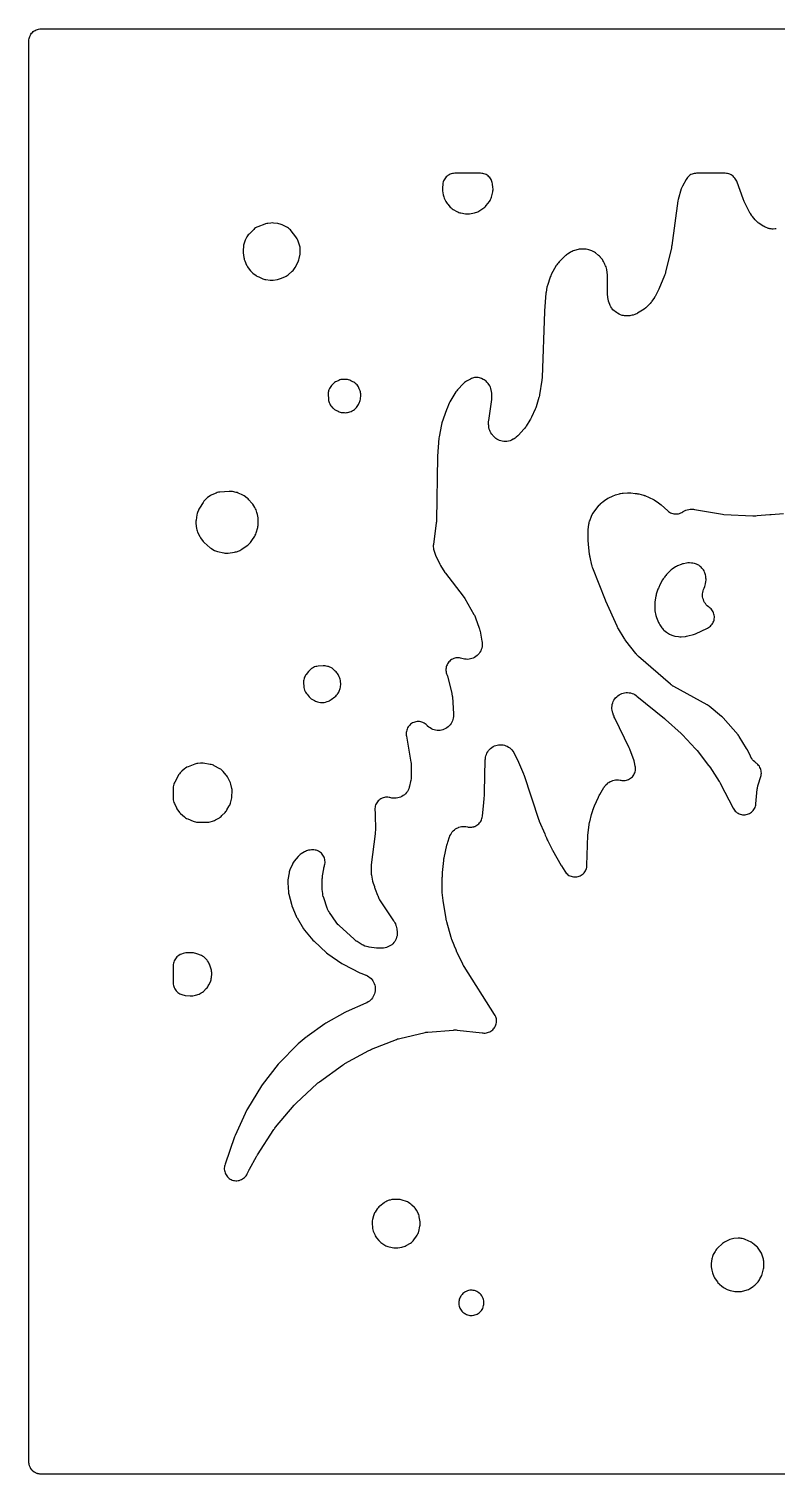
# Model space of a CAD drawing. Header units: millimetres. Extents: x 0 to 300, y 0 to 300.
# Drawn here: x -0.1 to 155.1, y -0.1 to 300.1 of the extents above; entities that cross this region are included whole.
import ezdxf

# ---------------------------------------------------------------- set-up
doc = ezdxf.new("R2010")
doc.units = ezdxf.units.MM
doc.layers.add('CUT', color=7, linetype='CONTINUOUS')

msp = doc.modelspace()

# ---------------------------------------------------------------- linework, layer by layer
at = {"layer": 'CUT'}
for points in [[(297.073, -0.15), (3, -0.15), (2.4114, -0.15), (2.2197, -0.1406), (2.1053, -0.135), (1.9757, -0.1157), (1.8629, -0.099), (1.8445, -0.0944), (1.826, -0.0898), (1.7984, -0.0829), (1.7352, -0.067), (1.6252, -0.0395), (1.5507, -0.0128), (1.5233, -0.003), (1.521, -0.0022), (1.5006, 0.0051), (1.3944, 0.0431), (1.274, 0.1), (1.1729, 0.1479), (1.0578, 0.2169), (0.9627, 0.2738), (0.854, 0.3545), (0.7659, 0.4198), (0.7654, 0.4203), (0.7595, 0.4257), (0.7528, 0.4317), (0.6645, 0.5118), (0.5844, 0.5844), (0.4983, 0.6793), (0.4922, 0.6861), (0.4912, 0.6872), (0.4911, 0.6873), (0.4198, 0.7659), (0.3582, 0.849), (0.3502, 0.8598), (0.3375, 0.8769), (0.3356, 0.8795), (0.2738, 0.9627), (0.2686, 0.9715), (0.2486, 1.0048), (0.2285, 1.0384), (0.1994, 1.087), (0.1479, 1.1729), (0.0838, 1.3083), (0.0431, 1.3944), (-0.01, 1.5428), (-0.0395, 1.6252), (-0.0812, 1.7916), (-0.099, 1.8629), (-0.129, 2.065), (-0.135, 2.1053), (-0.15, 2.4114), (-0.15, 297.5872), (-0.135, 297.8933), (-0.099, 298.1357), (-0.0395, 298.3734), (0.0431, 298.6041), (0.1479, 298.8256), (0.2738, 299.0358), (0.4198, 299.2326), (0.5844, 299.4142), (0.7659, 299.5787), (0.9627, 299.7247), (1.1729, 299.8507), (1.3944, 299.9554), (1.6252, 300.038), (1.8629, 300.0975), (2.1053, 300.1335), (2.4114, 300.1485), (297.5886, 300.1485)], [(155.1619, 258.5888), (154.9691, 258.5784), (154.5239, 258.5658), (154.3691, 258.5646), (154.3414, 258.565), (154.1286, 258.5765), (153.8917, 258.6159), (153.8604, 258.6226), (153.6862, 258.6646), (153.5401, 258.7034), (153.3238, 258.7681), (153.2856, 258.7807), (152.8666, 258.9484), (152.8302, 258.9656), (152.629, 259.068), (152.504, 259.1365), (152.4641, 259.162), (151.5502, 259.7774), (151.4093, 259.8771), (151.3845, 259.8955), (151.3583, 259.9169), (151.177, 260.0668), (151.1029, 260.1314), (150.9126, 260.3183), (150.8917, 260.341), (150.7772, 260.4701), (150.1995, 261.1531), (150.1303, 261.2398), (150.0118, 261.3967), (149.9914, 261.4253), (149.7798, 261.7565), (149.7625, 261.7871), (149.67, 261.9606), (148.5186, 264.2645), (148.4247, 264.4672), (148.3651, 264.6066), (148.2835, 264.8146), (147.0364, 268.2925), (146.9424, 268.5189), (146.8267, 268.7351), (146.6904, 268.9389), (146.542, 269.1387), (146.3772, 269.3383), (146.1926, 269.5197), (145.9903, 269.6811), (145.7723, 269.8207), (145.5411, 269.937), (145.2991, 270.0288), (145.0489, 270.0951), (144.7932, 270.1351), (144.5347, 270.1485), (144.382, 270.1485), (138.6653, 270.1485), (138.605, 270.1485), (138.3636, 270.1368), (138.1244, 270.1019), (137.8897, 270.044), (137.6617, 269.9637), (137.4425, 269.8618), (137.2342, 269.7392), (137.0387, 269.5971), (136.8579, 269.4367), (136.6934, 269.2596), (136.5467, 269.0675), (136.4193, 268.8621), (135.6515, 267.4793), (135.5266, 267.2201), (135.4322, 266.9482), (134.8028, 264.7304), (134.7317, 264.392), (133.4431, 255.118), (133.4153, 254.9475), (133.3939, 254.8322), (133.3583, 254.6631), (132.1698, 249.5916), (132.1298, 249.4362), (132.1221, 249.4085), (132.0225, 249.1036), (132.0124, 249.0767), (131.9529, 248.9277), (130.7409, 246.0719), (130.0475, 244.7122), (129.9684, 244.564), (129.9694, 244.5635), (129.8773, 244.3782), (129.8683, 244.3548), (129.3061, 243.5414), (129.205, 243.4021), (129.1864, 243.3776), (128.9657, 243.1137), (128.9449, 243.0911), (128.8257, 242.967), (128.1202, 242.2657), (128.0076, 242.1583), (127.9871, 242.1395), (127.7682, 241.9554), (127.5349, 241.79), (127.5115, 241.7748), (127.3792, 241.693), (126.3319, 241.0744), (126.1564, 240.977), (126.1246, 240.9604), (125.9257, 240.87), (125.7796, 240.8068), (125.7529, 240.796), (125.4387, 240.6921), (125.4042, 240.6827), (125.2092, 240.6351), (124.9085, 240.5703), (124.7157, 240.534), (124.6811, 240.5284), (124.5914, 240.5187), (124.4676, 240.5116), (124.1621, 240.5011), (123.9884, 240.4992), (123.9573, 240.4996), (123.7904, 240.5094), (123.6354, 240.5252), (123.6008, 240.5305), (123.4078, 240.5657), (123.3774, 240.572), (123.1826, 240.6182), (123.1481, 240.6274), (122.7981, 240.7407), (122.4916, 240.8774), (122.1736, 241.0623), (122.1437, 241.0818), (121.9792, 241.196), (121.6836, 241.413), (121.526, 241.5354), (121.4984, 241.5579), (121.2275, 241.8052), (121.0915, 241.9589), (120.9616, 242.1302), (120.808, 242.3776), (120.6654, 242.6632), (120.6528, 242.6916), (120.5862, 242.852), (120.3048, 243.5765), (120.2925, 243.6329), (120.1619, 244.3216), (120.1334, 244.494), (120.129, 244.525), (120.0961, 244.8729), (120.0946, 244.9041), (120.0904, 245.0788), (120.0871, 248.6656), (120.0695, 248.959), (119.9257, 250.1657), (119.8786, 250.4348), (119.8024, 250.6972), (119.6981, 250.9497), (119.5668, 251.1893), (119.4524, 251.3734), (119.2606, 251.7995), (119.1532, 252.0106), (119.0264, 252.2106), (118.8813, 252.3977), (118.719, 252.5703), (118.6603, 252.627), (118.6121, 252.6956), (118.425, 252.9067), (118.2153, 253.0954), (117.5951, 253.593), (117.3661, 253.7565), (117.1201, 253.8932), (116.8604, 254.0014), (116.1964, 254.235), (115.9366, 254.3109), (115.6701, 254.3583), (115.4001, 254.3766), (114.6737, 254.3863), (114.4455, 254.379), (114.2189, 254.3508), (113.9959, 254.3021), (113.2142, 254.0936), (112.9853, 254.0206), (112.7645, 253.926), (112.5583, 253.8131), (112.5316, 253.8022), (112.3039, 253.6801), (111.7518, 253.3464), (111.5747, 253.2288), (111.4082, 253.0965), (111.3969, 253.0859), (111.3502, 253.0533), (111.1273, 252.8545), (110.1634, 251.8853), (110.0217, 251.7303), (109.8935, 251.5639), (109.8734, 251.5327), (109.8409, 251.4993), (109.6939, 251.3344), (109.5621, 251.1571), (109.4465, 250.9689), (108.4014, 249.0862), (108.2893, 248.8574), (108.207, 248.6345), (108.1652, 248.5282), (107.6088, 246.8601), (107.5558, 246.6784), (107.5166, 246.4934), (107.3347, 245.437), (107.3073, 245.2223), (107.0002, 241.5727), (106.9983, 241.5495), (106.998, 241.5453), (106.9926, 241.4473), (106.5077, 227.7329), (106.493, 227.5081), (106.4784, 227.3559), (106.4502, 227.1323), (105.9806, 224.1373), (105.9567, 224.001), (105.9519, 223.9766), (105.889, 223.7071), (105.8825, 223.6832), (105.8436, 223.5503), (105.2492, 221.6501), (105.1779, 221.4435), (105.1254, 221.3047), (105.0422, 221.1026), (104.3054, 219.4517), (104.1938, 219.2229), (104.1128, 219.0702), (103.9859, 218.8494), (103.195, 217.5754), (103.0985, 217.428), (103.0807, 217.402), (102.8677, 217.1215), (102.8475, 217.0974), (102.7313, 216.9649), (101.621, 215.7576), (101.4655, 215.5984), (101.437, 215.5708), (101.0993, 215.2814), (101.0677, 215.2574), (100.8865, 215.1282), (100.6962, 215.0009), (100.5278, 214.8945), (100.4972, 214.8763), (100.1731, 214.7061), (99.8626, 214.5831), (99.5408, 214.4937), (99.1898, 214.4354), (98.8393, 214.4139), (98.5278, 214.4254), (98.2311, 214.4648), (97.9396, 214.5321), (97.6558, 214.6269), (97.3823, 214.7482), (97.1215, 214.895), (96.8759, 215.0659), (96.6476, 215.2594), (96.4187, 215.4942), (96.3975, 215.5181), (96.2824, 215.6544), (96.1669, 215.7981), (96.063, 215.9334), (96.045, 215.958), (95.8714, 216.2193), (95.7353, 216.4711), (95.6227, 216.7342), (95.5345, 217.0065), (95.4654, 217.3124), (95.46, 217.3425), (95.4338, 217.5111), (95.3995, 217.7711), (95.3808, 217.9425), (95.3782, 217.9732), (95.3657, 218.2897), (95.3824, 218.6061), (95.3854, 218.6368), (95.4063, 218.8078), (96.036, 223.1362), (96.062, 223.4951), (96.0623, 224.1735), (96.0441, 224.4753), (95.9897, 224.7728), (95.8268, 225.4335), (95.7456, 225.6987), (95.6355, 225.9534), (95.4978, 226.1942), (95.4509, 226.2666), (95.322, 226.4476), (95.1774, 226.6164), (95.0185, 226.7717), (94.8461, 226.9257), (94.6568, 227.079), (94.4535, 227.2131), (94.2381, 227.3268), (93.9276, 227.4718), (93.6999, 227.5648), (93.4642, 227.6349), (93.2228, 227.6816), (92.9779, 227.7043), (92.732, 227.7029), (92.7085, 227.7016), (92.4863, 227.6793), (92.2671, 227.6374), (92.0524, 227.576), (91.8441, 227.4958), (91.6438, 227.3972), (90.7842, 226.9257), (90.5699, 226.7937), (90.3699, 226.6408), (90.1864, 226.4685), (88.9324, 225.1672), (88.7504, 224.9559), (88.5931, 224.7257), (87.3609, 222.687), (87.2057, 222.3857), (86.6728, 221.153), (86.6583, 221.1187), (86.6557, 221.1124), (86.6002, 220.9658), (85.6731, 218.2621), (85.5864, 217.9414), (85.0801, 215.4095), (85.037, 215.0847), (84.7896, 211.3556), (84.7882, 211.3322), (84.7879, 211.328), (84.7843, 211.2295), (84.5552, 198.0797), (84.5447, 197.8569), (84.5331, 197.7059), (84.5093, 197.484), (83.8978, 193.0294), (83.8761, 192.7772), (83.8801, 192.524), (83.9096, 192.2726), (83.9644, 192.0254), (84.1811, 191.2387), (84.2483, 191.0306), (84.3335, 190.8293), (85.2359, 188.9312), (85.3867, 188.659), (86.308, 187.2164), (86.4287, 187.0439), (90.0708, 182.2787), (90.2033, 182.094), (90.2894, 181.966), (90.4105, 181.7735), (92.3386, 178.4927), (92.4245, 178.3383), (92.4392, 178.3104), (92.5887, 177.9905), (92.6007, 177.9613), (92.664, 177.7964), (93.4476, 175.6012), (93.495, 175.4597), (93.5029, 175.4342), (93.5806, 175.1462), (93.5865, 175.1201), (93.6167, 174.974), (93.9917, 172.9556), (94.021, 172.7733), (94.0254, 172.7406), (94.0543, 172.4026), (94.0502, 172.0931), (94.0157, 171.7855), (93.9511, 171.4828), (93.8571, 171.1879), (93.7346, 170.9036), (93.5846, 170.6328), (93.4089, 170.3781), (93.2089, 170.1418), (92.9866, 169.9264), (92.7443, 169.7338), (92.4841, 169.566), (92.2088, 169.4246), (91.9209, 169.311), (91.6232, 169.2262), (91.3186, 169.1711), (91.0101, 169.1462), (90.7006, 169.1517), (90.3932, 169.1876), (90.0908, 169.2536), (89.7857, 169.3525), (89.5525, 169.4158), (89.3143, 169.4562), (89.0733, 169.4735), (88.8317, 169.4674), (88.5919, 169.4381), (88.356, 169.3857), (88.1263, 169.3108), (87.9049, 169.2141), (87.6938, 169.0965), (87.4951, 168.959), (87.3106, 168.803), (87.142, 168.6299), (86.9909, 168.4413), (86.8588, 168.2391), (86.7467, 168.025), (86.6559, 167.8011), (86.5871, 167.5695), (86.5409, 167.3323), (86.5179, 167.0918), (86.5182, 166.8501), (86.5419, 166.6097), (86.5886, 166.3726), (86.658, 166.1412), (86.7543, 165.8689), (86.7628, 165.8409), (86.8071, 165.6833), (87.7257, 162.1213), (87.7654, 161.9512), (87.7717, 161.9206), (87.8271, 161.5758), (87.8306, 161.5447), (87.8462, 161.3707), (88.0815, 157.8119), (88.0891, 157.6273), (88.0897, 157.5943), (88.0786, 157.2548), (88.0381, 156.9476), (87.9676, 156.6459), (87.8677, 156.3526), (87.7394, 156.0706), (87.584, 155.8025), (87.403, 155.5511), (87.1981, 155.3187), (86.9713, 155.1075), (86.7249, 154.9197), (86.4611, 154.7571), (86.1827, 154.6212), (85.8922, 154.5134), (85.5925, 154.4347), (85.2866, 154.3858), (84.9773, 154.3673), (84.6677, 154.3794), (84.3607, 154.4218), (84.0595, 154.4943), (83.7668, 154.596), (83.4856, 154.726), (83.2185, 154.8831), (82.9682, 155.0657), (82.7149, 155.2919), (82.6913, 155.3151), (82.559, 155.4521), (82.3778, 155.6219), (82.1807, 155.7729), (81.9696, 155.9036), (81.7466, 156.0127), (81.5139, 156.0992), (81.2737, 156.1621), (81.0285, 156.2009), (80.7806, 156.2152), (80.5326, 156.2048), (80.2868, 156.1699), (80.0456, 156.1108), (79.8115, 156.028), (79.5868, 155.9225), (79.3737, 155.7952), (79.1742, 155.6473), (78.9904, 155.4804), (78.8241, 155.2961), (78.6768, 155.0962), (78.5501, 154.8827), (78.4452, 154.6577), (78.3632, 154.4233), (78.3048, 154.182), (78.2706, 153.9361), (78.2612, 153.8299), (78.2514, 153.6103), (78.261, 153.3906), (78.2898, 153.1727), (79.2443, 147.789), (79.2706, 147.6177), (79.2746, 147.5869), (79.3033, 147.2416), (79.3045, 147.2107), (79.3069, 147.0374), (79.2845, 144.6576), (79.2768, 144.4514), (79.2745, 144.4147), (79.2253, 144.0053), (79.219, 143.9691), (79.1776, 143.767), (78.9502, 142.7935), (78.9037, 142.6146), (78.8946, 142.5829), (78.7852, 142.2613), (78.6569, 141.9792), (78.5016, 141.7111), (78.3206, 141.4596), (78.1157, 141.2271), (77.8889, 141.0159), (77.6425, 140.8281), (77.3787, 140.6654), (77.1003, 140.5295), (76.8098, 140.4216), (76.5101, 140.3429), (76.2041, 140.294), (75.8947, 140.2755), (75.5851, 140.2875), (75.2781, 140.3299), (74.888, 140.4237), (74.8879, 140.4235), (74.7096, 140.4662), (74.4625, 140.4999), (74.2133, 140.5088), (73.9644, 140.4929), (73.7184, 140.4522), (73.4776, 140.3872), (73.2445, 140.2986), (73.0214, 140.1871), (72.8105, 140.054), (72.6139, 139.9006), (72.4336, 139.7283), (72.2714, 139.5389), (72.1288, 139.3343), (72.0073, 139.1165), (71.9081, 138.8877), (71.8322, 138.6501), (71.7804, 138.4062), (71.7531, 138.1583), (71.7507, 137.909), (71.7731, 137.6606), (71.7926, 137.5218), (71.7957, 137.4965), (71.8192, 137.2133), (71.8204, 137.1879), (71.8241, 137.0459), (71.8492, 133.5788), (71.8427, 133.3307), (71.8328, 133.1625), (71.81, 132.9154), (70.9952, 126.4416), (70.976, 126.0909), (70.9971, 124.7244), (71.009, 124.5156), (71.0384, 124.3085), (71.2701, 123.0554), (71.3212, 122.8351), (71.392, 122.6204), (71.6559, 121.9273), (71.696, 121.762), (71.7462, 121.5843), (71.8094, 121.4109), (72.3232, 120.1466), (72.3726, 120.0446), (72.5909, 119.4712), (72.7089, 119.208), (72.8565, 118.9601), (75.6521, 114.8268), (75.7399, 114.6908), (75.7551, 114.6661), (75.9, 114.4061), (76.0112, 114.1583), (76.1092, 113.8772), (76.1176, 113.8495), (76.1609, 113.6935), (76.2953, 113.1654), (76.3366, 112.9847), (76.3431, 112.9522), (76.3942, 112.6154), (76.4102, 112.3051), (76.3955, 111.9946), (76.3502, 111.6872), (76.2748, 111.3857), (76.17, 111.0932), (76.0368, 110.8124), (75.8766, 110.5461), (75.6909, 110.2969), (75.4815, 110.0673), (75.2504, 109.8595), (75, 109.6755), (74.7326, 109.5171), (74.4509, 109.3858), (74.1576, 109.2831), (73.8557, 109.2097), (73.5183, 109.1624), (73.4853, 109.1594), (73.3004, 109.1474), (72.7991, 109.1271), (72.643, 109.124), (72.6151, 109.124), (72.3033, 109.1373), (72.2755, 109.1397), (72.1202, 109.1561), (70.5622, 109.3535), (70.3669, 109.3834), (70.3322, 109.3897), (69.9788, 109.473), (69.6662, 109.5824), (69.3381, 109.7378), (69.3071, 109.7545), (69.1357, 109.8529), (68.0645, 110.5061), (67.9122, 110.604), (67.8855, 110.6222), (67.5961, 110.8394), (67.5712, 110.8601), (67.4348, 110.979), (64.3165, 113.8298), (64.1663, 113.9751), (64.1403, 114.0017), (63.8653, 114.316), (63.8424, 114.3454), (63.7184, 114.5136), (62.3203, 116.5257), (62.2265, 116.6675), (62.2103, 116.6932), (62.0559, 116.965), (61.9268, 117.2496), (61.9155, 117.2779), (61.856, 117.4371), (61.1081, 119.5842), (61.0441, 119.7861), (61.0338, 119.8224), (60.9405, 120.2353), (60.9342, 120.2725), (60.9052, 120.4823), (60.811, 121.3417), (60.7917, 121.5981), (60.7847, 121.7724), (60.783, 122.0296), (60.8248, 123.5231), (60.8397, 123.7683), (60.8553, 123.9343), (60.8862, 124.178), (61.115, 125.6046), (61.161, 125.8422), (61.1975, 126.0024), (61.2587, 126.2366), (61.2933, 126.3533), (61.3521, 126.5951), (61.3865, 126.8415), (61.3962, 127.0901), (61.3812, 127.3385), (61.3416, 127.5842), (61.2778, 127.8247), (61.1903, 128.0576), (61.0802, 128.2808), (60.9484, 128.4918), (60.7962, 128.6887), (60.6253, 128.8695), (60.4372, 129.0325), (60.2339, 129.1759), (60.0173, 129.2984), (59.7896, 129.3987), (59.553, 129.476), (59.31, 129.5293), (59.0628, 129.5582), (58.814, 129.5624), (58.5694, 129.5543), (58.274, 129.527), (57.9839, 129.4648), (57.7535, 129.401), (57.5426, 129.3323), (57.3386, 129.2452), (57.1431, 129.1403), (56.446, 128.7256), (56.2172, 128.5718), (56.0068, 128.3937), (55.8172, 128.1936), (54.9844, 127.2112), (54.8364, 127.0182), (54.7077, 126.8117), (54.5998, 126.5937), (54.0883, 125.4205), (54.0116, 125.2217), (53.952, 125.0171), (53.9101, 124.8081), (53.6739, 123.2989), (53.6461, 123.0191), (53.6499, 122.738), (53.7866, 120.7818), (53.8122, 120.559), (53.8578, 120.3393), (54.3895, 118.2507), (54.5038, 117.9078), (55.3991, 115.754), (55.4791, 115.5806), (55.5722, 115.4138), (56.931, 113.1817), (57.1431, 112.8845), (58.8738, 110.8003), (59.1072, 110.5551), (61.6785, 108.1965), (61.9529, 107.9781), (64.9108, 105.9464), (65.1878, 105.7814), (68.5951, 104.0386), (68.8496, 103.9259), (69.7153, 103.5986), (69.8864, 103.5291), (69.9166, 103.5159), (70.2208, 103.3653), (70.4834, 103.2012), (70.7286, 103.0121), (70.9541, 102.7998), (71.1575, 102.5664), (71.337, 102.3141), (71.4908, 102.0453), (71.6175, 101.7627), (71.7157, 101.4691), (71.7846, 101.1672), (71.8235, 100.86), (71.8319, 100.5504), (71.8099, 100.2416), (71.7576, 99.9364), (71.6755, 99.6378), (71.5645, 99.3487), (71.4256, 99.072), (71.2601, 98.8102), (71.0697, 98.566), (70.8562, 98.3417), (70.6217, 98.1395), (70.3684, 97.9614), (70.0729, 97.7943), (70.0434, 97.7795), (69.8764, 97.7008), (65.7631, 95.8836), (65.5363, 95.7693), (61.5893, 93.5217), (61.3805, 93.3887), (57.6558, 90.748), (57.627, 90.7273), (57.6217, 90.7234), (57.5038, 90.6318), (55.8395, 89.2564), (55.657, 89.0897), (51.8697, 85.2708), (51.6687, 85.0418), (48.3378, 80.7435), (48.1767, 80.5092), (45.2945, 75.7605), (45.1633, 75.5142), (42.6983, 70.1931), (42.6041, 69.9598), (40.6186, 64.2223), (40.5537, 64.0026), (40.5312, 63.911), (40.4843, 63.6703), (40.4612, 63.4262), (40.4621, 63.181), (40.4871, 62.9371), (40.5358, 62.6968), (40.6078, 62.4625), (40.7024, 62.2363), (40.8188, 62.0204), (40.9557, 61.817), (41.1119, 61.628), (41.2858, 61.4552), (41.4759, 61.3003), (41.6802, 61.1647), (41.8968, 61.0498), (42.1236, 60.9567), (42.3584, 60.8862), (42.599, 60.8391), (42.8431, 60.8158), (43.0883, 60.8165), (43.3322, 60.8412), (43.5726, 60.8897), (43.807, 60.9615), (44.0333, 61.0559), (44.2493, 61.172), (44.4528, 61.3087), (44.6419, 61.4647), (44.8149, 61.6385), (44.97, 61.8284), (45.1058, 62.0326), (45.2209, 62.2491), (45.556, 62.9617), (45.6053, 63.0625), (45.6399, 63.1306), (45.6922, 63.2299), (47.1318, 65.8683), (47.2044, 65.9954), (47.2554, 66.0808), (47.333, 66.205), (50.7383, 71.4301), (50.8737, 71.6242), (50.9697, 71.753), (51.1171, 71.9381), (54.9915, 76.5025), (55.137, 76.6642), (55.239, 76.7711), (55.3937, 76.9241), (59.7442, 80.9844), (59.924, 81.1418), (60.0493, 81.2447), (60.2387, 81.3902), (65.0145, 84.8248), (65.2046, 84.9529), (65.3362, 85.0358), (65.5338, 85.152), (70.4842, 87.8642), (70.6936, 87.9706), (70.838, 88.0383), (71.0537, 88.1313), (76.2208, 90.1706), (76.4795, 90.2618), (76.6571, 90.3173), (76.9217, 90.3895), (82.1678, 91.6154), (82.306, 91.6449), (82.3309, 91.6498), (82.6101, 91.6931), (82.6352, 91.6961), (82.7759, 91.7099), (88.0696, 92.1279), (88.2455, 92.1376), (88.2769, 92.1386), (88.6289, 92.1333), (88.6603, 92.1313), (88.8358, 92.1163), (94.0342, 91.5471), (94.1757, 91.5268), (94.4223, 91.5037), (94.6699, 91.5052), (94.9162, 91.5311), (95.1587, 91.5813), (95.3951, 91.6553), (95.623, 91.7523), (95.8402, 91.8713), (96.0445, 92.0112), (96.234, 92.1707), (96.4068, 92.3482), (96.5611, 92.5418), (96.6956, 92.7498), (96.8088, 92.9701), (96.8996, 93.2005), (96.9673, 93.4387), (97.011, 93.6825), (97.0304, 93.9294), (97.0252, 94.177), (96.9956, 94.4229), (96.9418, 94.6646), (96.8643, 94.8999), (96.764, 95.1263), (96.6417, 95.3417), (90.2941, 105.3359), (90.1882, 105.5132), (90.1197, 105.6356), (90.0237, 105.8185), (88.8451, 108.2235), (88.7797, 108.3642), (88.7373, 108.4606), (88.6778, 108.6038), (88.6132, 108.769), (88.3088, 109.5686), (88.2298, 109.7489), (87.7665, 110.9328), (87.7064, 111.0978), (87.6682, 111.2108), (87.6158, 111.3783), (86.6811, 114.6372), (86.6233, 114.8653), (86.589, 115.0214), (86.5457, 115.2527), (85.9626, 119.0147), (85.7386, 120.6806), (85.7308, 120.8569), (85.7176, 122.4291), (85.7619, 123.8164), (85.7691, 124.0417), (85.7707, 124.0936), (85.7955, 124.868), (86.0638, 127.3672), (86.0895, 127.5593), (86.1103, 127.6894), (86.1459, 127.8799), (86.7074, 130.5097), (86.7658, 130.7452), (86.8105, 130.9038), (86.884, 131.1351), (87.2817, 132.2598), (87.347, 132.431), (87.3594, 132.4613), (87.5021, 132.7664), (87.6589, 133.0307), (87.8407, 133.2784), (88.0458, 133.5072), (88.2723, 133.7149), (88.5179, 133.8995), (88.7804, 134.0592), (88.9766, 134.1537), (89.1275, 134.2183), (89.1996, 134.2448), (89.4476, 134.3237), (89.7436, 134.3873), (90.0444, 134.4222), (90.3471, 134.428), (90.649, 134.4047), (90.9759, 134.3474), (90.978, 134.347), (90.978, 134.3472), (91.1507, 134.3083), (91.3899, 134.2782), (91.631, 134.2713), (91.8716, 134.2877), (92.1095, 134.3272), (92.2346, 134.3606), (92.2698, 134.3684), (92.2956, 134.3769), (92.3425, 134.3894), (92.409, 134.4143), (92.5087, 134.4471), (92.7385, 134.5495), (92.9569, 134.6744), (93.1615, 134.8206), (93.3505, 134.9867), (93.5218, 135.1709), (93.6737, 135.3714), (93.8048, 135.5861), (93.9135, 135.8129), (93.999, 136.0495), (94.0602, 136.2935), (94.0966, 136.5424), (94.3673, 139.3891), (94.4443, 140.1296), (94.4477, 140.165), (94.4483, 140.1714), (94.4572, 140.3212), (94.4578, 140.3398), (94.5034, 140.8198), (94.5063, 140.8527), (94.5068, 140.8587), (94.5143, 140.998), (94.5265, 141.4691), (94.5288, 141.5018), (94.528, 141.5303), (94.7017, 148.2614), (94.7109, 148.4447), (94.7134, 148.4775), (94.755, 148.8126), (94.8228, 149.1131), (94.9196, 149.4055), (95.0446, 149.6871), (95.1965, 149.955), (95.3739, 150.2069), (95.5751, 150.4401), (95.7981, 150.6526), (96.0409, 150.8422), (96.301, 151.0072), (96.5761, 151.1459), (96.8634, 151.257), (97.1601, 151.3395), (97.4636, 151.3926), (97.7708, 151.4158), (98.0787, 151.4087), (98.3845, 151.3716), (98.6852, 151.3047), (98.9779, 151.2088), (99.2598, 151.0846), (99.5283, 150.9335), (99.7806, 150.7568), (100.0145, 150.5563), (100.2276, 150.3339), (100.4179, 150.0917), (100.5995, 149.807), (100.6158, 149.7785), (100.703, 149.6168), (101.3849, 148.2745), (102.6109, 145.3815), (102.6532, 145.2773), (102.6809, 145.206), (102.6869, 145.1898), (102.6873, 145.1889), (105.851, 135.728), (105.8633, 135.692), (105.8656, 135.6855), (105.9237, 135.5358), (107.0598, 132.8649), (107.1479, 132.6162), (107.2633, 132.3435), (107.3935, 132.0803), (107.5879, 131.6232), (107.6929, 131.4061), (108.0647, 130.7233), (108.6048, 129.6313), (108.6191, 129.6029), (108.6217, 129.5978), (108.6858, 129.4801), (109.5955, 127.912), (110.4537, 126.3361), (110.4663, 126.3132), (110.4686, 126.3091), (110.5243, 126.2142), (111.2033, 125.1144), (111.3427, 124.9117), (111.5012, 124.7237), (111.6775, 124.5522), (111.8698, 124.3988), (112.0763, 124.2651), (112.2948, 124.1523), (112.5234, 124.0615), (112.7599, 123.9937), (113.0018, 123.9494), (113.2469, 123.9291), (113.4928, 123.9329), (113.7372, 123.9609), (113.9776, 124.0128), (114.2118, 124.0881), (114.4374, 124.186), (114.6523, 124.3056), (114.8545, 124.4458), (115.0418, 124.6051), (115.2126, 124.7821), (115.3652, 124.975), (115.4981, 125.182), (115.61, 125.401), (115.6999, 125.63), (115.7668, 125.8666), (115.8101, 126.1088), (115.8295, 126.3539), (116.0136, 132.5957), (116.0269, 132.8201), (116.0406, 132.9721), (116.0674, 133.1952), (116.3851, 135.3063), (116.3954, 135.3621), (116.3955, 135.3627), (116.397, 135.3681), (116.403, 135.3912), (116.7953, 136.8819), (117.0397, 137.7266), (117.0607, 137.7872), (117.4003, 138.6903), (118.1897, 140.4891), (118.2928, 140.705), (118.3675, 140.8493), (118.4841, 141.0583), (119.3548, 142.5068), (119.4528, 142.6611), (119.4709, 142.6882), (119.5015, 142.7295), (119.6887, 142.9562), (119.8129, 143.0991), (119.8358, 143.1241), (120.0833, 143.3687), (120.1953, 143.459), (120.3499, 143.574), (120.6124, 143.7321), (120.8891, 143.864), (121.1773, 143.9682), (121.4743, 144.0439), (121.7773, 144.0904), (122.0833, 144.1071), (122.3895, 144.094), (122.693, 144.0511), (122.8348, 144.0167), (123.0716, 143.9712), (123.3116, 143.9488), (123.5526, 143.9496), (123.7925, 143.9736), (124.0289, 144.0206), (124.2597, 144.0901), (124.4827, 144.1815), (124.6959, 144.294), (124.8973, 144.4265), (125.0849, 144.5778), (125.2572, 144.7464), (125.4123, 144.9309), (125.549, 145.1294), (125.666, 145.3402), (125.7621, 145.5613), (125.8364, 145.7905), (125.8884, 146.0259), (125.9174, 146.2652), (125.9233, 146.5062), (125.9059, 146.7466), (125.8654, 146.9842), (125.6991, 147.7389), (125.6085, 148.0515), (124.7203, 150.5063), (124.6173, 150.7499), (121.6067, 156.935), (121.5077, 157.1562), (121.4454, 157.3085), (121.361, 157.5357), (121.2011, 158.0123), (121.1464, 158.1898), (121.1374, 158.2218), (121.0613, 158.5546), (121.0223, 158.8637), (121.0141, 159.175), (121.0367, 159.4857), (121.09, 159.7926), (121.1733, 160.0928), (121.286, 160.3832), (121.4268, 160.661), (121.5944, 160.9236), (121.7872, 161.1683), (122.0032, 161.3927), (122.2404, 161.5946), (122.4963, 161.7721), (122.7686, 161.9234), (123.0546, 162.047), (123.3513, 162.1417), (123.656, 162.2066), (123.9655, 162.241), (124.277, 162.2447), (124.5873, 162.2175), (124.8934, 162.1597), (125.1923, 162.0719), (125.481, 161.955), (125.7568, 161.8101), (126.0418, 161.6222), (126.0686, 161.6026), (126.2157, 161.4891), (131.9586, 156.826), (132.0309, 156.7657), (132.0796, 156.7241), (132.1505, 156.662), (135.4036, 153.7376), (135.5156, 153.6327), (135.5901, 153.5599), (135.6977, 153.4506), (138.4034, 150.5853), (138.53, 150.4442), (138.6136, 150.3462), (138.733, 150.1989), (141.1102, 147.1079), (141.1945, 146.9939), (141.2503, 146.9154), (141.3301, 146.7984), (143.3187, 143.7632), (143.4211, 143.5978), (143.4876, 143.4837), (143.5813, 143.3132), (146.2201, 138.198), (146.3442, 137.9841), (146.4889, 137.7835), (146.6526, 137.5981), (146.8339, 137.4299), (147.0309, 137.2804), (147.2418, 137.1511), (147.4644, 137.0432), (147.6965, 136.9579), (147.936, 136.8959), (148.1804, 136.8579), (148.4273, 136.8442), (148.6744, 136.855), (148.9193, 136.8902), (149.1594, 136.9494), (149.3925, 137.032), (149.6164, 137.1373), (149.8287, 137.2641), (150.0274, 137.4113), (150.2107, 137.5775), (150.3766, 137.7609), (150.5236, 137.9598), (150.6502, 138.1723), (150.7552, 138.3963), (150.8375, 138.6295), (150.8964, 138.8697), (150.9313, 139.1146), (151.2144, 142.1837), (151.2385, 142.3855), (151.2438, 142.4214), (151.3247, 142.8195), (151.3338, 142.8546), (151.3903, 143.0498), (151.9442, 144.7863), (152.0077, 145.0254), (152.0472, 145.2697), (152.0623, 145.5167), (152.053, 145.764), (152.0192, 146.0091), (151.9614, 146.2497), (151.8801, 146.4834), (151.7761, 146.7079), (151.6504, 146.921), (151.5043, 147.1207), (151.3391, 147.3049), (151.1565, 147.472), (151.0083, 147.5828), (150.6865, 147.8233), (150.4575, 148.0326), (150.2502, 148.2634), (150.0667, 148.5135), (149.8935, 148.8062), (149.8781, 148.8355), (149.7959, 149.0012), (149.1547, 150.3789), (149.0074, 150.6503), (147.4686, 153.1093), (147.3567, 153.2733), (147.2321, 153.4279), (144.1203, 156.9899), (143.9746, 157.143), (143.8165, 157.2833), (141.186, 159.4263), (141.0054, 159.5604), (140.8135, 159.6777), (133.8948, 163.4899), (133.7243, 163.5897), (133.6944, 163.6083), (133.3705, 163.8343), (133.3427, 163.8559), (133.1901, 163.9814), (126.526, 169.7602), (126.3923, 169.8819), (126.3689, 169.9043), (126.1199, 170.1663), (126.0988, 170.1908), (125.9841, 170.3305), (123.8926, 173.0058), (123.7529, 173.1966), (123.6622, 173.3291), (123.5348, 173.5283), (122.3571, 175.5048), (122.2507, 175.6958), (122.1823, 175.8275), (122.0872, 176.0244), (119.7548, 181.2372), (119.7221, 181.3124), (119.7004, 181.3638), (119.6694, 181.4396), (117.0357, 188.0913), (116.9854, 188.226), (116.9768, 188.2503), (116.8918, 188.5249), (116.8851, 188.5498), (116.8505, 188.6894), (116.4656, 190.3821), (116.4249, 190.5876), (116.4011, 190.7278), (116.3719, 190.9352), (116.1337, 193.0557), (116.1189, 193.2195), (116.1113, 193.331), (116.1038, 193.4953), (116.0564, 195.4577), (116.0556, 195.5985), (116.0559, 195.6238), (116.0703, 195.9051), (116.0725, 195.9302), (116.0876, 196.0703), (116.2348, 197.2312), (116.2682, 197.4446), (116.2752, 197.4825), (116.3784, 197.9018), (116.3897, 197.9385), (116.4593, 198.1431), (116.6643, 198.6934), (116.7363, 198.8724), (116.75, 198.9041), (116.9073, 199.2219), (117.0964, 199.522), (117.1163, 199.5501), (117.2315, 199.705), (118.3877, 201.1781), (118.4714, 201.2797), (118.7018, 201.5176), (118.7278, 201.5417), (118.8767, 201.6729), (119.225, 201.9636), (119.7346, 202.3302), (119.8718, 202.4244), (119.8968, 202.4407), (120.183, 202.6103), (120.2093, 202.6243), (120.3578, 202.6995), (121.1122, 203.0603), (121.2602, 203.1272), (121.287, 203.1386), (121.5911, 203.2528), (121.6187, 203.2619), (121.7742, 203.309), (122.5669, 203.5308), (122.7479, 203.5766), (122.7804, 203.584), (123.148, 203.6483), (123.181, 203.6524), (123.3668, 203.6708), (124.2607, 203.7367), (124.4169, 203.745), (124.4449, 203.7459), (124.7577, 203.7428), (124.7857, 203.7413), (124.9418, 203.73), (125.8654, 203.6436), (126.2157, 203.584), (126.2934, 203.5708), (126.39, 203.5544), (126.5982, 203.5189), (127.5413, 203.2692), (127.6829, 203.2287), (127.7081, 203.221), (127.784, 203.1944), (127.8228, 203.1775), (129.6488, 202.3332), (129.7942, 202.2613), (130.2991, 201.9546), (130.3842, 201.8942), (131.2668, 201.2327), (132.6027, 200.007), (132.7884, 199.8525), (132.9882, 199.7166), (133.2001, 199.6006), (133.4223, 199.5056), (133.6526, 199.4325), (133.8889, 199.382), (134.1289, 199.3545), (134.3705, 199.3504), (134.6113, 199.3695), (134.8492, 199.4118), (135.0819, 199.4769), (135.3072, 199.5642), (135.523, 199.6728), (135.7274, 199.8017), (135.831, 199.8743), (136.0994, 200.0255), (136.3813, 200.1498), (136.6741, 200.2459), (136.9748, 200.3128), (137.2806, 200.35), (137.5886, 200.3572), (137.9253, 200.3319), (137.9579, 200.3278), (138.1396, 200.3007), (143.9607, 199.284), (144.2752, 199.2494), (150.2696, 198.9718), (150.5679, 198.9758), (150.9427, 199.0033), (151.1987, 199.009), (151.9965, 199.0805), (153.8337, 199.2151), (153.972, 199.2216), (154.0967, 199.2343), (156.6806, 199.4236)]]:
    msp.add_lwpolyline(points, dxfattribs=at)
for points in [[(87.3792, 269.9553), (87.1561, 269.8489), (86.9446, 269.7209), (86.7468, 269.5727), (86.5645, 269.4057), (86.3997, 269.2214), (86.2538, 269.0218), (86.1284, 268.8088), (86.0246, 268.5844), (85.9436, 268.3509), (85.8859, 268.1105), (85.8523, 267.8656), (85.7854, 267.0979), (85.776, 266.8878), (85.7842, 266.6777), (85.8101, 266.469), (85.9382, 265.702), (85.9904, 265.4625), (86.0658, 265.2293), (86.1637, 265.0045), (86.5281, 264.2686), (86.6375, 264.0706), (86.7644, 263.8834), (86.9077, 263.7083), (87.4202, 263.1372), (87.6048, 262.9519), (87.8077, 262.787), (88.0268, 262.6442), (88.7733, 262.2112), (88.9731, 262.1071), (89.1814, 262.0214), (89.3966, 261.9548), (89.6169, 261.9078), (90.5795, 261.7475), (90.7933, 261.7213), (91.0086, 261.7136), (91.2237, 261.7245), (91.4371, 261.7538), (92.4637, 261.9404), (92.6893, 261.9923), (92.9092, 262.0648), (93.1213, 262.1573), (93.3241, 262.2691), (94.2117, 262.8137), (94.4013, 262.9423), (94.5783, 263.0877), (94.7413, 263.2488), (94.8889, 263.424), (95.5412, 264.2754), (95.6878, 264.4887), (95.8116, 264.7161), (95.9112, 264.955), (95.9855, 265.203), (96.2439, 266.2614), (96.2879, 266.4856), (96.3112, 266.713), (96.3137, 266.9415), (96.2953, 267.1693), (96.1945, 267.9635), (96.1527, 268.2005), (96.0883, 268.4324), (96.002, 268.657), (95.8944, 268.8723), (95.7666, 269.0762), (95.6199, 269.2669), (95.4554, 269.4426), (95.2749, 269.6017), (95.0798, 269.7427), (94.8721, 269.8643), (94.6537, 269.9653), (94.4266, 270.0449), (94.1929, 270.1023), (93.9548, 270.1369), (93.7144, 270.1485), (88.3429, 270.1485), (88.096, 270.1363), (87.8515, 270.0998), (87.6118, 270.0392)], [(44.5577, 252.4207), (44.6178, 252.2013), (44.6976, 251.9884), (45.0851, 251.0823), (45.1808, 250.8835), (45.2936, 250.6938), (45.4227, 250.5148), (45.9332, 249.8692), (46.0716, 249.7086), (46.2232, 249.5603), (46.3867, 249.4254), (47.0619, 248.915), (47.2351, 248.7952), (47.4177, 248.6904), (47.6085, 248.6014), (48.4635, 248.2454), (48.6755, 248.1681), (48.8936, 248.1103), (49.116, 248.0724), (49.9678, 247.9665), (50.1836, 247.9491), (50.4001, 247.9504), (50.6156, 247.9705), (51.4993, 248.0915), (51.714, 248.1306), (51.9245, 248.1881), (52.1291, 248.2639), (53.0612, 248.6558), (53.3, 248.7714), (53.5251, 248.9117), (53.7341, 249.0751), (54.582, 249.8136), (54.7553, 249.9798), (54.9119, 250.1619), (55.0503, 250.3582), (55.1692, 250.5668), (55.7834, 251.7763), (55.8758, 251.9804), (55.9496, 252.192), (56.0041, 252.4093), (56.1927, 253.3349), (56.2269, 253.5506), (56.2421, 253.7685), (56.2562, 254.3045), (56.2512, 254.5404), (56.224, 254.7748), (56.1749, 255.0057), (56.1041, 255.2308), (55.7208, 256.276), (55.6183, 256.5158), (55.4914, 256.7437), (55.3415, 256.9571), (54.384, 258.1791), (54.2088, 258.3796), (54.0133, 258.5604), (53.7997, 258.7193), (53.5704, 258.8547), (52.4577, 259.4338), (52.2526, 259.529), (52.0398, 259.6053), (51.8209, 259.6621), (51.5978, 259.6988), (50.7089, 259.8042), (50.4268, 259.8216), (50.1446, 259.807), (49.4807, 259.7349), (49.2652, 259.7019), (49.0535, 259.6503), (48.8471, 259.5805), (47.4157, 259.0256), (47.1837, 258.9218), (46.9635, 258.795), (46.7573, 258.6466), (46.5672, 258.4779), (45.593, 257.5208), (45.4303, 257.3449), (45.2852, 257.1542), (45.1591, 256.9504), (44.9238, 256.5264), (44.8039, 256.2793), (44.7119, 256.0206), (44.5374, 255.429), (44.4802, 255.1931), (44.446, 254.9528), (44.3758, 254.1964), (44.3656, 253.9172), (44.3866, 253.6386), (44.5177, 252.6446)], [(62.0778, 223.367), (62.0983, 223.1518), (62.1372, 222.9392), (62.1943, 222.7307), (62.2693, 222.528), (62.3802, 222.2637), (62.4897, 222.0357), (62.6217, 221.82), (62.7747, 221.6188), (62.9474, 221.434), (62.9976, 221.3854), (63.1869, 221.22), (63.3917, 221.0744), (63.6102, 220.9501), (64.1122, 220.6969), (64.3265, 220.6012), (64.5488, 220.526), (64.7773, 220.472), (65.0097, 220.4397), (65.3618, 220.4074), (65.6012, 220.397), (65.8404, 220.4096), (66.0773, 220.445), (66.3098, 220.5029), (66.5667, 220.5802), (66.8185, 220.6709), (67.0593, 220.788), (67.2861, 220.9302), (67.4964, 221.0958), (67.7358, 221.3061), (67.9199, 221.4852), (68.0845, 221.6823), (68.2281, 221.8953), (68.3491, 222.1219), (68.5537, 222.5575), (68.6376, 222.7586), (68.7038, 222.9663), (68.7515, 223.1789), (68.7806, 223.3949), (68.8228, 223.8609), (68.833, 224.0846), (68.8231, 224.3082), (68.7933, 224.5301), (68.7437, 224.7484), (68.6748, 224.9614), (68.5178, 225.3815), (68.4275, 225.5931), (68.3181, 225.7954), (68.1906, 225.9868), (68.046, 226.1656), (67.8856, 226.3305), (67.7805, 226.429), (67.5942, 226.5873), (67.3933, 226.7266), (67.1797, 226.8456), (66.7593, 227.0536), (66.5279, 227.1539), (66.2876, 227.2304), (66.0407, 227.2823), (65.7899, 227.3091), (65.4117, 227.3302), (65.1709, 227.332), (64.931, 227.3107), (64.6943, 227.2663), (64.4629, 227.1994), (64.2391, 227.1106), (63.8075, 226.9147), (63.5915, 226.8037), (63.3872, 226.6722), (63.1967, 226.5216), (63.0216, 226.3531), (62.743, 226.0576), (62.574, 225.8584), (62.4267, 225.6427), (62.3027, 225.4127), (62.2034, 225.1711), (62.1298, 224.9204), (62.1042, 224.8128), (62.0604, 224.5798), (62.0389, 224.3438), (62.0398, 224.1068)], [(34.7004, 196.3316), (34.7463, 196.081), (34.8174, 195.8364), (34.913, 195.6003), (35.3501, 194.6618), (35.4808, 194.4176), (35.6377, 194.1893), (35.9263, 193.8156), (36.0855, 193.6292), (36.2621, 193.4593), (37.5525, 192.3341), (37.7869, 192.153), (38.0411, 192.0009), (38.4365, 191.7951), (38.6356, 191.7023), (38.8421, 191.6274), (39.0543, 191.5709), (40.3787, 191.2798), (40.5967, 191.2419), (40.8171, 191.2235), (41.0383, 191.2246), (41.2586, 191.2452), (42.5715, 191.4272), (42.7784, 191.4648), (42.9813, 191.5196), (43.179, 191.5913), (43.6542, 191.7868), (43.8979, 191.9027), (44.1277, 192.0442), (45.2051, 192.791), (45.4059, 192.9459), (45.5901, 193.1203), (45.889, 193.4338), (46.052, 193.6227), (46.1953, 193.8269), (46.7908, 194.7724), (46.9057, 194.9753), (47.0013, 195.1881), (47.0766, 195.4088), (47.3995, 196.5231), (47.4514, 196.7372), (47.4843, 196.955), (47.4979, 197.1748), (47.5143, 198.1028), (47.5077, 198.3337), (47.4798, 198.563), (47.368, 199.2253), (47.3169, 199.4591), (47.2437, 199.687), (47.0526, 200.1966), (46.9383, 200.4556), (46.7955, 200.7001), (46.3559, 201.3632), (46.1647, 201.6153), (45.5802, 202.2925), (45.3887, 202.4911), (45.1765, 202.6673), (44.5771, 203.1116), (44.323, 203.2771), (44.0507, 203.4107), (43.3532, 203.7016), (43.1262, 203.7836), (42.8924, 203.8434), (42.1361, 203.9983), (41.9088, 204.034), (41.6792, 204.0487), (41.4492, 204.0423), (39.5476, 203.9009), (39.2745, 203.8654), (39.0069, 203.8), (38.7481, 203.7057), (37.8418, 203.3173), (37.572, 203.1818), (37.3206, 203.0148), (36.9747, 202.7538), (36.7029, 202.516), (36.4002, 202.2098), (36.212, 201.9964), (36.0492, 201.7629), (35.3001, 200.546), (35.1977, 200.3631), (35.1111, 200.1722), (34.9143, 199.6852), (34.8276, 199.4327), (34.7683, 199.1725), (34.5828, 198.0948), (34.5527, 197.8462), (34.5476, 197.5959), (34.5676, 197.3463)], [(130.1993, 178.0546), (130.2822, 177.8238), (130.7029, 176.8107), (130.8156, 176.575), (130.9523, 176.3523), (131.3885, 175.7184), (131.5189, 175.5455), (131.6638, 175.3844), (131.8221, 175.2366), (132.3493, 174.7853), (132.5444, 174.6342), (132.7535, 174.5032), (132.9745, 174.3934), (133.4717, 174.1762), (133.6688, 174.0999), (133.8716, 174.0405), (134.0787, 173.9984), (134.8203, 173.8801), (135.112, 173.851), (135.4052, 173.8563), (136.2971, 173.9247), (136.5353, 173.9546), (136.7696, 174.0071), (137.9721, 174.3383), (138.1707, 174.402), (138.3633, 174.482), (140.8545, 175.6416), (141.0752, 175.7581), (141.2831, 175.896), (141.4763, 176.0539), (141.6528, 176.2303), (141.8109, 176.4234), (141.9489, 176.6314), (142.0654, 176.852), (142.1594, 177.0831), (142.2299, 177.3225), (142.2762, 177.5677), (142.2978, 177.8163), (142.2945, 178.0658), (142.2663, 178.3138), (142.2136, 178.5577), (142.1368, 178.7951), (142.0368, 179.0237), (141.9144, 179.2412), (141.771, 179.4454), (141.6079, 179.6343), (141.4268, 179.8059), (141.2295, 179.9587), (141.0637, 180.0744), (140.8302, 180.2738), (140.6172, 180.495), (140.4268, 180.7359), (140.2608, 180.9942), (140.1208, 181.2675), (140.0081, 181.5531), (139.9238, 181.8484), (139.8687, 182.1505), (139.8434, 182.4565), (139.848, 182.7635), (139.8825, 183.0686), (139.9466, 183.3689), (140.0397, 183.6615), (140.1725, 183.9708), (140.1869, 184.0002), (140.2166, 184.0574), (140.3307, 184.3107), (140.4161, 184.5751), (140.4715, 184.8473), (140.5463, 185.358), (140.5686, 185.5769), (140.5715, 185.7968), (140.5551, 186.0162), (140.5024, 186.4585), (140.4665, 186.6769), (140.4114, 186.8912), (140.3376, 187.0999), (140.2645, 187.2805), (140.1534, 187.5186), (140.0179, 187.7436), (139.8595, 187.9532), (139.7147, 188.1252), (139.5448, 188.3077), (139.3577, 188.4723), (139.1551, 188.6175), (139.0435, 188.6893), (138.8368, 188.8088), (138.6196, 188.908), (138.3939, 188.9861), (138.1373, 189.0613), (137.8524, 189.127), (137.5617, 189.159), (137.0995, 189.1827), (136.8014, 189.1801), (136.5057, 189.1421), (135.8966, 189.0265), (135.6531, 188.9675), (135.4167, 188.8845), (134.6374, 188.5659), (134.4309, 188.4703), (134.234, 188.3563), (133.5349, 187.9081), (133.3062, 187.7425), (133.0976, 187.5522), (132.4595, 186.9002), (132.3207, 186.746), (132.1951, 186.5809), (132.0836, 186.4059), (131.9657, 186.2026), (131.8438, 186.0631), (131.6835, 185.8591), (131.5451, 185.6396), (130.9704, 184.6132), (130.8803, 184.4362), (130.8046, 184.2525), (130.7438, 184.0866), (130.6724, 183.9482), (130.581, 183.7169), (130.2295, 182.6789), (130.1709, 182.479), (130.1292, 182.2749), (129.9394, 181.098), (129.9154, 180.898), (129.9075, 180.6968), (129.9088, 179.6902), (129.9212, 179.4455), (129.9574, 179.2032), (130.1395, 178.2924)], [(56.9293, 164.2018), (56.9741, 163.5405), (57.0062, 163.2765), (57.0662, 163.0173), (57.1533, 162.766), (57.2232, 162.5947), (57.3389, 162.3497), (57.4804, 162.1187), (57.6461, 161.9044), (58.126, 161.3486), (58.3165, 161.1511), (58.5275, 160.9756), (58.7564, 160.8243), (59.2019, 160.5639), (59.4099, 160.455), (59.6272, 160.3661), (59.8519, 160.2981), (60.082, 160.2514), (60.4201, 160.1991), (60.6899, 160.1723), (60.961, 160.1749), (61.2302, 160.2068), (61.4944, 160.2677), (61.8651, 160.3745), (62.0798, 160.4472), (62.2871, 160.5389), (62.4852, 160.6491), (62.6726, 160.7768), (63.4068, 161.3275), (63.606, 161.4937), (63.7868, 161.6797), (63.9475, 161.8834), (64.0008, 161.9587), (64.1227, 162.1487), (64.227, 162.3489), (64.3129, 162.5577), (64.5088, 163.1032), (64.5825, 163.3466), (64.631, 163.5962), (64.654, 163.8495), (64.6511, 164.1037), (64.6264, 164.4998), (64.5972, 164.7553), (64.542, 165.0064), (64.4612, 165.2506), (64.3558, 165.4851), (64.1078, 165.9687), (63.9898, 166.1741), (63.853, 166.3674), (63.6984, 166.5469), (63.5276, 166.711), (63.0526, 167.1257), (62.8463, 167.2876), (62.6243, 167.4269), (62.3888, 167.5423), (62.1426, 167.6323), (61.8883, 167.6961), (61.6221, 167.7481), (61.4105, 167.7802), (61.197, 167.7941), (60.9831, 167.7896), (59.9665, 167.7248), (59.7133, 167.6957), (59.4644, 167.6409), (59.2224, 167.5611), (58.9897, 167.457), (58.7689, 167.3299), (58.5919, 167.2155), (58.3636, 167.049), (58.1555, 166.8578), (57.9704, 166.6444), (57.482, 166.0125), (57.3575, 165.8363), (57.2487, 165.6499), (57.1564, 165.4548), (57.0812, 165.2525), (57.0447, 165.1398), (56.9825, 164.9105), (56.9423, 164.6763), (56.9245, 164.4394)], [(29.8631, 142.6847), (29.85, 142.4294), (29.85, 140.2324), (29.8651, 139.958), (29.9102, 139.687), (29.9848, 139.4225), (30.088, 139.1679), (30.5156, 138.2592), (30.6201, 138.0608), (30.7419, 137.8726), (30.9739, 137.5471), (31.1565, 137.3202), (31.3643, 137.1161), (32.1622, 136.4185), (32.3795, 136.2488), (32.6141, 136.104), (32.8632, 135.9859), (34.0121, 135.5172), (34.2279, 135.4405), (34.4497, 135.3839), (34.6758, 135.3478), (34.9043, 135.3325), (36.7873, 135.2931), (37.0302, 135.2999), (37.2713, 135.3302), (37.5084, 135.3837), (38.033, 135.5294), (38.2323, 135.5938), (38.4255, 135.6747), (38.6113, 135.7715), (39.4275, 136.2413), (39.6241, 136.367), (39.8081, 136.5105), (39.9779, 136.6705), (40.6401, 137.3555), (40.7767, 137.509), (40.9003, 137.6732), (41.0099, 137.8469), (41.4874, 138.6774), (41.5845, 138.8641), (41.6656, 139.0583), (41.7301, 139.2586), (41.9647, 140.1092), (42.0269, 140.4016), (42.0537, 140.6993), (42.0832, 141.6855), (42.0808, 141.8922), (42.0614, 142.0981), (42.025, 142.3016), (41.829, 143.1851), (41.7448, 143.4788), (41.6253, 143.76), (41.2144, 144.5836), (41.1126, 144.7678), (40.9957, 144.9428), (40.8644, 145.1073), (40.1984, 145.8737), (40.0461, 146.034), (39.8802, 146.1803), (39.7021, 146.3113), (39.5131, 146.4261), (38.3773, 147.0487), (38.1784, 147.1465), (37.9717, 147.2263), (37.7588, 147.2875), (37.5413, 147.3296), (36.0937, 147.5437), (35.7941, 147.5697), (35.4935, 147.5596), (34.9758, 147.5108), (34.7525, 147.4796), (34.5329, 147.4283), (34.3189, 147.3575), (32.93, 146.8274), (32.6708, 146.7112), (32.4263, 146.5663), (32.2, 146.3946), (31.5984, 145.882), (31.4368, 145.7314), (31.2891, 145.5672), (31.1565, 145.3906), (31.0399, 145.2029), (30.17, 143.6531), (30.0564, 143.4241), (29.9668, 143.1846), (29.9021, 142.9373)], [(30.2889, 106.9318), (30.1576, 106.7184), (30.0484, 106.4929), (29.9622, 106.2576), (29.9001, 106.0149), (29.8626, 105.7672), (29.85, 105.5169), (29.85, 101.912), (29.8627, 101.66), (29.9008, 101.4105), (29.9638, 101.1662), (30.0512, 100.9295), (30.1619, 100.7027), (30.295, 100.4883), (30.449, 100.2884), (30.6223, 100.105), (30.8133, 99.9401), (31.0199, 99.7952), (31.2401, 99.6719), (31.4473, 99.5692), (31.6536, 99.4783), (31.8674, 99.4064), (32.0867, 99.354), (32.3099, 99.3216), (33.3849, 99.2147), (33.6574, 99.2026), (33.9296, 99.2202), (34.1982, 99.2674), (34.4601, 99.3435), (35.2057, 99.6052), (35.4503, 99.7059), (35.6828, 99.8318), (35.9008, 99.9816), (36.1017, 100.1536), (36.7037, 100.7267), (36.8656, 100.8961), (37.011, 101.0799), (37.1386, 101.2765), (37.2471, 101.4842), (37.5591, 102.1559), (37.6447, 102.3643), (37.7112, 102.5796), (37.758, 102.8), (37.7848, 103.0238), (37.8426, 103.8017), (37.8488, 104.045), (37.8313, 104.2878), (37.7903, 104.5277), (37.7262, 104.7625), (37.4413, 105.6355), (37.366, 105.8365), (37.2738, 106.0303), (37.1653, 106.2155), (36.9945, 106.4802), (36.8656, 106.6616), (36.7212, 106.8308), (36.5622, 106.9865), (36.3937, 107.1375), (36.1797, 107.3091), (35.9482, 107.4562), (35.702, 107.577), (34.7746, 107.9706), (34.531, 108.0594), (34.2795, 108.1224), (34.0228, 108.1591), (33.7637, 108.169), (32.6931, 108.1544), (32.4299, 108.1369), (32.1701, 108.0917), (31.9165, 108.0195), (31.5674, 107.8998), (31.2926, 107.7869), (31.033, 107.6422), (31.0048, 107.6242), (30.8006, 107.4789), (30.612, 107.314), (30.4409, 107.131)], [(71.2442, 51.11), (71.2755, 50.8525), (71.3333, 50.5996), (71.417, 50.3541), (71.7166, 49.6051), (71.8218, 49.3762), (71.9496, 49.1589), (72.0986, 48.9557), (72.5748, 48.3705), (72.756, 48.1708), (72.9576, 47.9918), (73.1773, 47.8356), (73.8249, 47.426), (74.028, 47.3103), (74.2412, 47.2142), (74.4623, 47.1384), (74.6896, 47.0836), (75.6892, 46.8915), (75.9017, 46.86), (76.1162, 46.8469), (76.3309, 46.8523), (76.5444, 46.8761), (77.3529, 47.0015), (77.5901, 47.0502), (77.8214, 47.1216), (78.0448, 47.215), (78.2581, 47.3296), (79.1213, 47.8488), (79.3257, 47.9859), (79.5156, 48.1424), (79.6892, 48.3168), (79.8448, 48.5074), (80.4268, 49.2966), (80.5722, 49.5174), (80.6935, 49.7524), (80.7894, 49.9988), (80.8586, 50.254), (81.0984, 51.3674), (81.1357, 51.5881), (81.1531, 51.8111), (81.1504, 52.0349), (81.1278, 52.2575), (80.9716, 53.3196), (80.9274, 53.5466), (80.8624, 53.7686), (80.7772, 53.9836), (80.6725, 54.1898), (80.3732, 54.7171), (80.2527, 54.9086), (80.1154, 55.0884), (79.9625, 55.2551), (79.4632, 55.752), (79.2462, 55.9442), (79.0085, 56.1101), (78.7518, 56.2678), (78.528, 56.39), (78.293, 56.4888), (77.4485, 56.7942), (77.2413, 56.8591), (77.0293, 56.9057), (76.814, 56.9338), (76.5971, 56.9431), (75.815, 56.9427), (75.5264, 56.9258), (75.2418, 56.8758), (74.9081, 56.797), (74.7084, 56.741), (74.514, 56.6686), (74.2168, 56.5437), (74.0203, 56.4509), (73.8325, 56.3413), (73.655, 56.2158), (72.7976, 55.552), (72.5962, 55.3781), (72.4143, 55.1837), (72.2542, 54.9712), (71.8002, 54.2967), (71.6865, 54.1108), (71.5894, 53.9156), (71.5097, 53.7128), (71.448, 53.5038), (71.2541, 52.7237), (71.2045, 52.4681), (71.1818, 52.2086), (71.1862, 51.9483)], [(141.7697, 42.2028), (141.8271, 41.9152), (141.9177, 41.6364), (142.1932, 40.9325), (142.3221, 40.6546), (142.4839, 40.3946), (142.9224, 39.7781), (143.0538, 39.6091), (143.1992, 39.452), (143.3575, 39.3079), (143.8805, 38.8712), (144.0963, 38.71), (144.3281, 38.5729), (144.9778, 38.2346), (145.1672, 38.1458), (145.3634, 38.0732), (145.565, 38.0172), (146.2545, 37.8565), (146.534, 37.8078), (146.8172, 37.7912), (147.5107, 37.7899), (147.7213, 37.7983), (147.9304, 37.8245), (148.1366, 37.8682), (148.8868, 38.0606), (149.1302, 38.1365), (149.3646, 38.2367), (149.5875, 38.3603), (150.3363, 38.8267), (150.5229, 38.955), (150.6972, 39.0997), (150.8576, 39.2596), (151.3744, 39.8235), (151.5232, 40.0018), (151.6548, 40.1932), (151.7681, 40.396), (152.1333, 41.1274), (152.2471, 41.3927), (152.3296, 41.6694), (152.5201, 42.4759), (152.5592, 42.6781), (152.5814, 42.8828), (152.5868, 43.0886), (152.575, 43.8644), (152.5618, 44.0858), (152.529, 44.3052), (152.477, 44.5208), (152.2462, 45.3189), (152.1695, 45.5436), (152.0718, 45.76), (151.9541, 45.9662), (151.5476, 46.6052), (151.406, 46.8055), (151.2455, 46.9909), (151.0676, 47.1596), (150.492, 47.6543), (150.3168, 47.7917), (150.1302, 47.913), (149.9334, 48.0173), (148.7338, 48.5859), (148.532, 48.671), (148.3236, 48.738), (148.1101, 48.7866), (147.8609, 48.8319), (147.646, 48.8614), (147.4295, 48.8722), (147.2128, 48.8642), (146.3466, 48.7943), (146.0643, 48.7553), (145.7882, 48.6843), (145.522, 48.5824), (144.6611, 48.1953), (144.4217, 48.0717), (144.197, 47.9231), (143.9896, 47.7511), (142.9407, 46.7816), (142.7487, 46.5833), (142.5796, 46.365), (142.4357, 46.1295), (142.0705, 45.4502), (141.973, 45.2474), (141.8941, 45.0367), (141.8345, 44.8198), (141.7946, 44.5984), (141.6642, 43.6249), (141.6443, 43.3996), (141.6449, 43.1735), (141.6659, 42.9483)], [(93.2003, 33.2028), (93.3997, 33.3407), (93.5848, 33.4972), (93.754, 33.671), (93.9054, 33.8603), (94.0379, 34.0634), (94.15, 34.2784), (94.2408, 34.5032), (94.282, 34.6216), (94.3533, 34.8655), (94.3995, 35.1154), (94.42, 35.3687), (94.4148, 35.6228), (94.3838, 35.875), (94.3273, 36.1228), (94.246, 36.3635), (94.1406, 36.5948), (94.1159, 36.6425), (93.9769, 36.8781), (93.813, 37.0971), (93.6261, 37.2968), (93.4186, 37.475), (93.3279, 37.5446), (93.1229, 37.6863), (92.9048, 37.8069), (92.6758, 37.9051), (92.4381, 37.9801), (92.1942, 38.0311), (91.9464, 38.0575), (91.6972, 38.0591), (91.4491, 38.0359), (91.2045, 37.9881), (90.966, 37.9162), (90.7357, 37.8209), (90.5161, 37.7031), (90.4757, 37.6788), (90.251, 37.5263), (90.0441, 37.3503), (89.8576, 37.1529), (89.6936, 36.9364), (89.6085, 36.8104), (89.4853, 36.6079), (89.3818, 36.3946), (89.2989, 36.1724), (89.2375, 35.9434), (89.1981, 35.7096), (89.181, 35.4731), (89.1863, 35.2361), (89.2141, 35.0007), (89.2641, 34.7689), (89.3358, 34.5429), (89.4286, 34.3247), (89.5416, 34.1163), (89.6739, 33.9195), (89.6847, 33.905), (89.8465, 33.709), (90.0274, 33.5304), (90.2254, 33.3712), (90.4386, 33.2328), (90.576, 33.1533), (90.796, 33.0401), (91.0261, 32.9492), (91.2641, 32.8815), (91.5076, 32.8376), (91.7542, 32.8181), (92.0015, 32.8229), (92.2472, 32.8523), (92.2987, 32.861), (92.5355, 32.9132), (92.7661, 32.988), (92.9884, 33.0849)]]:
    msp.add_lwpolyline(points, close=True, dxfattribs=at)

doc.saveas('drawing.dxf')
